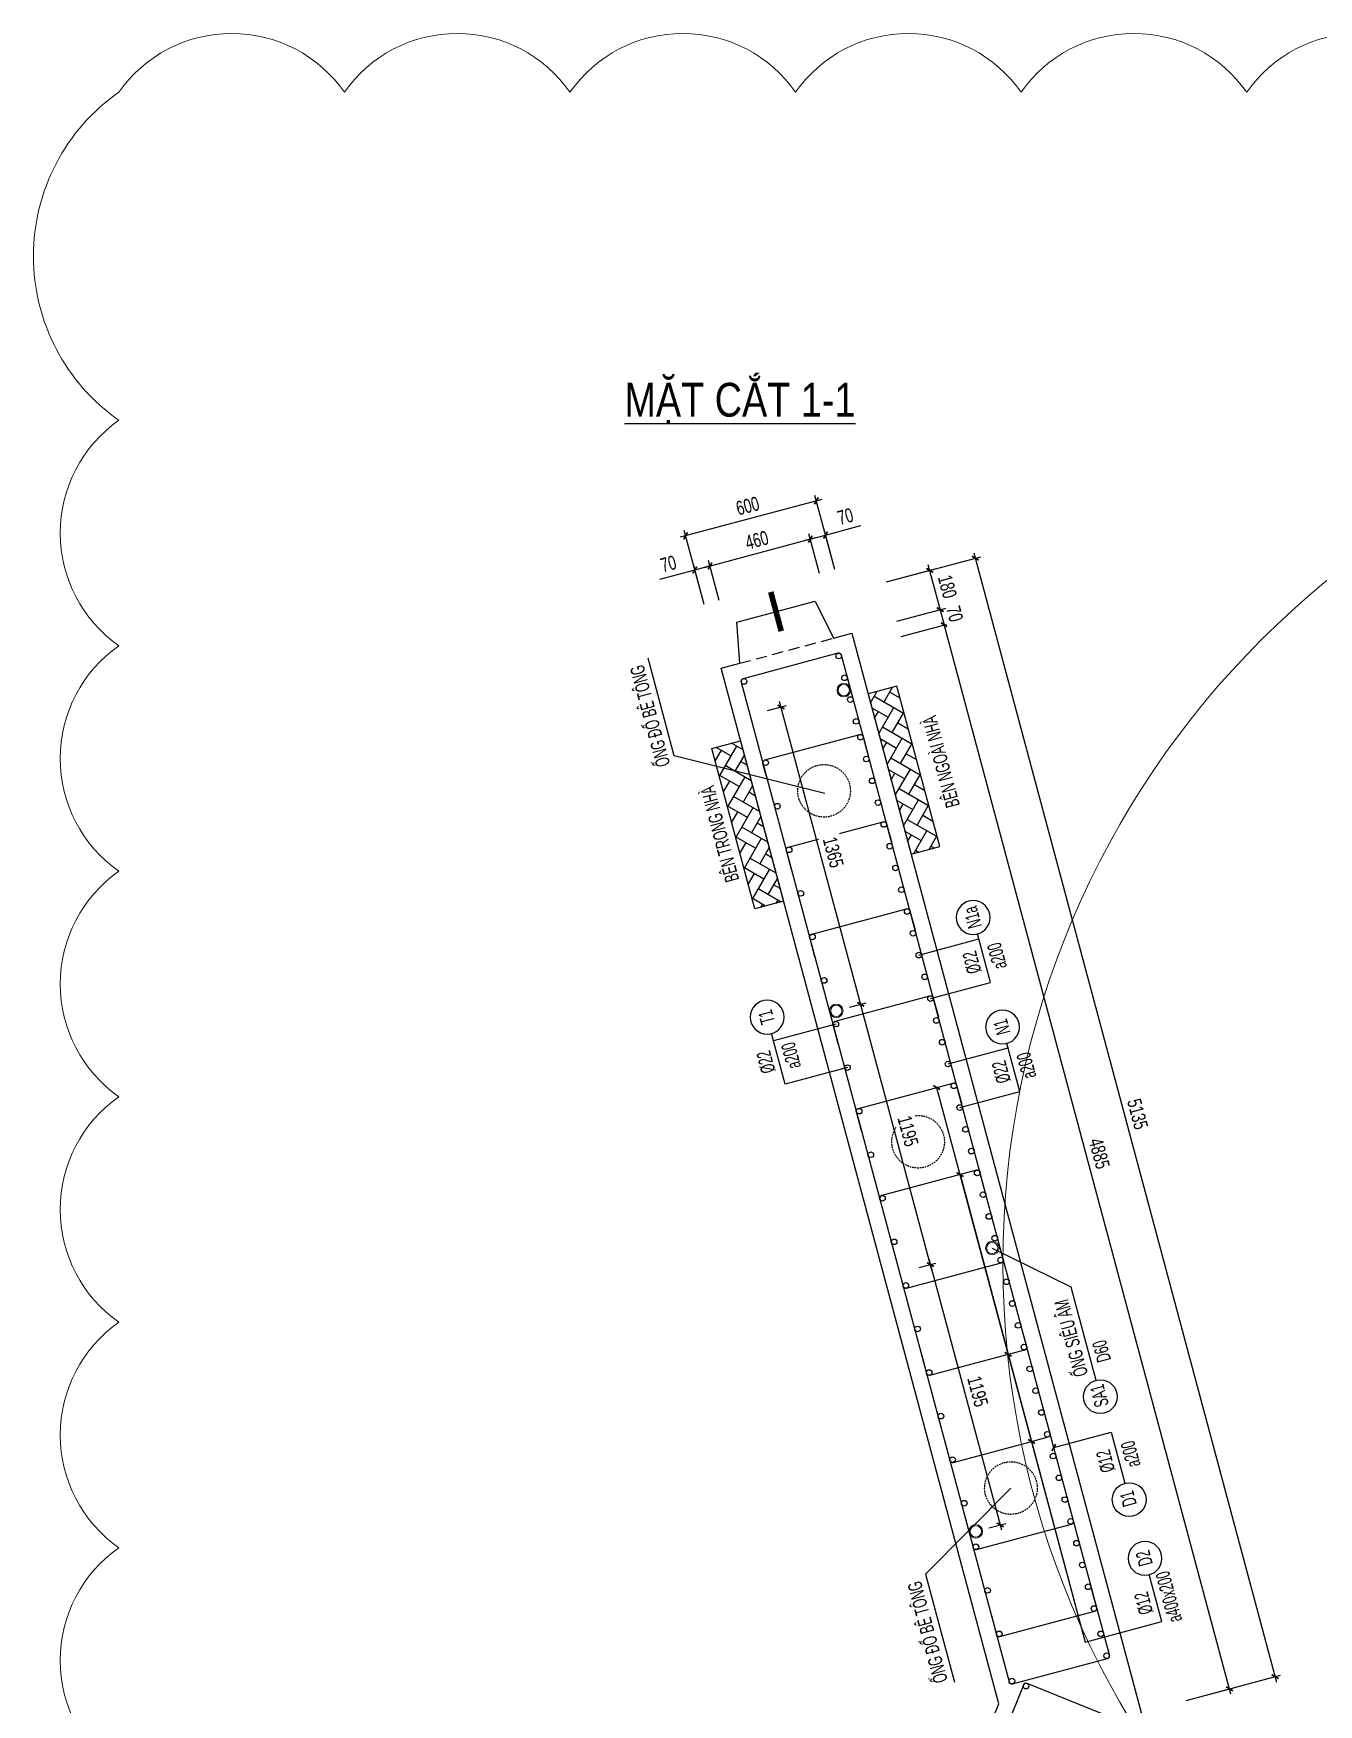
# Model space of a CAD drawing. Header units: millimetres. Extents: x -147841 to 368790, y -162721 to 84261.
# Drawn here: x 352197 to 357895, y -95884 to -88473 of the extents above; entities that cross this region are included whole.
import ezdxf
from ezdxf.enums import TextEntityAlignment as Align

# ---------------------------------------------------------------- set-up
doc = ezdxf.new("R2010")
doc.units = ezdxf.units.MM
doc.header["$LTSCALE"] = 1000
doc.header["$MEASUREMENT"] = 0
doc.header["$PDMODE"] = 1
doc.header["$PDSIZE"] = -10
doc.linetypes.add('DASHED', pattern=[0.75, 0.5, -0.25])
doc.linetypes.add('HIDDEN', pattern=[0.375, 0.25, -0.125])
doc.layers.get('0').update_dxf_attribs({"linetype": 'CONTINUOUS', "lineweight": 18})
doc.layers.get('DEFPOINTS').update_dxf_attribs({"color": 5, "linetype": 'CONTINUOUS', "lineweight": 18})
for name, color, linetype, lineweight in [('0-THAY', 7, 'CONTINUOUS', 18), ('ccu11-Dim', 8, 'CONTINUOUS', 18), ('DIM', 8, 'CONTINUOUS', 18)]:
    doc.layers.add(name, color=color, linetype=linetype, lineweight=lineweight)
for name, color, linetype in [('ccu11-Hatch', 250, 'CONTINUOUS'), ('ccu11-Khuat', 9, 'DASHED'), ('ccu11-Manh', 8, 'CONTINUOUS'), ('ccu11-Thep', 4, 'CONTINUOUS'), ('ccu11-Thepdai', 6, 'CONTINUOUS'), ('KC-Cotthep', 8, 'CONTINUOUS'), ('KC-Dim', 8, 'CONTINUOUS'), ('KC-Text', 31, 'CONTINUOUS'), ('KC-Thay', 7, 'CONTINUOUS')]:
    doc.layers.add(name, color=color, linetype=linetype)
doc.styles.add('ARIAL', font='arial.ttf', dxfattribs={"width": 0.7})
doc.styles.add('ccu11-dim', font='vnsimli.shx', dxfattribs={"width": 0.65, "bigfont": 'bigfont.shx'})
doc.dimstyles.new('2.5-25', dxfattribs={"dimscale": 25, "dimtxt": 2.5, "dimasz": 1, "dimexe": 1, "dimexo": 2, "dimgap": 1, "dimtad": 1, "dimdec": 1, "dimrnd": 5, "dimdsep": 46, "dimtxsty": 'ARIAL', "dimblk": 'ARCHTICK', "dimcen": -1, "dimdle": 1, "dimclrd": 256, "dimclre": 256, "dimclrt": 3, "dimadec": 0, "dimazin": 2, "dimtfac": 0.1, "dimtdec": 1, "dimtmove": 0, "dimatfit": 1, "dimldrblk": 'ARCHTICK', "dimfxl": 1, "dimtvp": 0.833333, "dimtfill": 1, "dimtolj": 1, "dimtzin": 12, "dimarcsym": 0})
doc.dimstyles.new('ccu11-100x4', dxfattribs={"dimscale": 100, "dimtxt": 2.5, "dimasz": 1, "dimexe": 1, "dimexo": 2, "dimgap": 1, "dimtad": 1, "dimdec": 0, "dimlfac": 0.25, "dimdsep": 46, "dimtxsty": 'ccu11-dim', "dimblk": 'ARCHTICK', "dimcen": -1, "dimdle": 1, "dimclrd": 256, "dimclre": 256, "dimclrt": 31, "dimadec": 0, "dimazin": 2, "dimtfac": 0.1, "dimtdec": 0, "dimtmove": 0, "dimatfit": 1, "dimldrblk": 'ARCHTICK', "dimfxl": 1, "dimtvp": 0.833333, "dimtolj": 1, "dimtzin": 12, "dimarcsym": 0})

# ---------------------------------------------------------------- blocks, each defined once
blk = doc.blocks.new('_ARCHTICK')
at = {"color": 0, "linetype": 'ByBlock', "const_width": 0.3}
blk.add_lwpolyline([(-0.5, -0.5), (0.5, 0.5)], dxfattribs=at)
blk = doc.blocks.new('*D918')
at = {"layer": 'DEFPOINTS', "color": 0, "linetype": 'ByBlock', "ltscale": 30, "transparency": 16777216}
for p in [(356235.7, -91095.2), (355995.5, -91159.6), (357259.8, -95878.1)]:
    blk.add_point(p, dxfattribs=at)
at = {"layer": 'KC-Dim', "linetype": 'ByBlock', "lineweight": -2, "ltscale": 30, "transparency": 16777216}
for p, q in [((357506.5, -95837.9), (356229.3, -91071)), ((356043.8, -91146.6), (356259.9, -91088.7)), ((357308.1, -95865.2), (357524.2, -95807.3))]:
    blk.add_line(p, q, dxfattribs=at)
at = {"layer": 'KC-Dim', "linetype": 'ByBlock', "lineweight": -2, "ltscale": 30, "transparency": 16777216, "xscale": 25, "yscale": 25, "zscale": 25}
for p, rotation in [((356235.7, -91095.2), 104.9999999995557), ((357500.1, -95813.7), 284.9999999995557)]:
    blk.add_blockref('_ARCHTICK', p, dxfattribs=dict(at, rotation=rotation))
at = {"layer": 'KC-Dim', "color": 3, "linetype": 'ByBlock', "ltscale": 30, "transparency": 16777216, "insert": (356922.9, -93439.7), "char_height": 62.5, "attachment_point": 5, "rotation": 285, "style": 'ARIAL', "bg_fill": 3, "box_fill_scale": 1.25, "bg_fill_color": 256, "bg_fill_true_color": 13158600, "bg_fill_transparency": 0}
blk.add_mtext('\\A1;4885', dxfattribs=at)
blk = doc.blocks.new('*D919')
at = {"layer": 'DEFPOINTS', "color": 0, "linetype": 'ByBlock', "ltscale": 30, "transparency": 16777216}
for p in [(355088.9, -90700.5), (355762.9, -90897.8), (355183.4, -91053)]:
    blk.add_point(p, dxfattribs=at)
at = {"layer": 'KC-Dim', "linetype": 'ByBlock', "lineweight": -2, "ltscale": 30, "transparency": 16777216}
for p, q in [((355692.6, -90538.7), (355064.7, -90707)), ((355750, -90849.5), (355662, -90521)), ((355170.4, -91004.7), (355082.4, -90676.3))]:
    blk.add_line(p, q, dxfattribs=at)
at = {"layer": 'KC-Dim', "linetype": 'ByBlock', "lineweight": -2, "ltscale": 30, "transparency": 16777216, "xscale": 25, "yscale": 25, "zscale": 25}
for p, rotation in [((355668.4, -90545.2), 14.99999999948692), ((355088.9, -90700.5), 194.9999999994869)]:
    blk.add_blockref('_ARCHTICK', p, dxfattribs=dict(at, rotation=rotation))
at = {"layer": 'KC-Dim', "color": 3, "linetype": 'ByBlock', "ltscale": 30, "transparency": 16777216, "insert": (355363.9, -90567.9), "char_height": 62.5, "attachment_point": 5, "rotation": 15, "style": 'ARIAL', "bg_fill": 3, "box_fill_scale": 1.25, "bg_fill_color": 256, "bg_fill_true_color": 13158600, "bg_fill_transparency": 0}
blk.add_mtext('\\A1;600', dxfattribs=at)
blk = doc.blocks.new('*D920')
at = {"layer": 'DEFPOINTS', "color": 0, "linetype": 'ByBlock', "ltscale": 30, "transparency": 16777216}
for p in [(355641.5, -90715.1), (355695.3, -90915.9), (355251, -91034.9)]:
    blk.add_point(p, dxfattribs=at)
at = {"layer": 'KC-Dim', "linetype": 'ByBlock', "lineweight": -2, "ltscale": 30, "transparency": 16777216}
for p, q in [((355173, -90840.6), (355665.7, -90708.6)), ((355682.4, -90867.6), (355635, -90691)), ((355238, -90986.6), (355190.7, -90810))]:
    blk.add_line(p, q, dxfattribs=at)
at = {"layer": 'KC-Dim', "linetype": 'ByBlock', "lineweight": -2, "ltscale": 30, "transparency": 16777216, "xscale": 25, "yscale": 25, "zscale": 25}
for p, rotation in [((355641.5, -90715.1), 14.99999999948692), ((355197.2, -90834.2), 194.9999999994869)]:
    blk.add_blockref('_ARCHTICK', p, dxfattribs=dict(at, rotation=rotation))
at = {"layer": 'KC-Dim', "color": 3, "linetype": 'ByBlock', "ltscale": 30, "transparency": 16777216, "insert": (355404.6, -90719.7), "char_height": 62.5, "attachment_point": 5, "rotation": 15, "style": 'ARIAL', "bg_fill": 3, "box_fill_scale": 1.25, "bg_fill_color": 256, "bg_fill_true_color": 13158600, "bg_fill_transparency": 0}
blk.add_mtext('\\A1;460', dxfattribs=at)
blk = doc.blocks.new('*D921')
at = {"layer": 'DEFPOINTS', "color": 0, "linetype": 'ByBlock', "ltscale": 30, "transparency": 16777216}
for p in [(355129.6, -90852.3), (355183.4, -91053), (355251, -91034.9)]:
    blk.add_point(p, dxfattribs=at)
at = {"layer": 'KC-Dim', "linetype": 'ByBlock', "lineweight": -2, "ltscale": 30, "transparency": 16777216}
for p, q in [((355129.6, -90852.3), (354972.9, -90894.2)), ((355170.4, -91004.7), (355123.1, -90828.1)), ((355197.2, -90834.2), (355129.6, -90852.3)), ((355238, -90986.6), (355190.7, -90810)), ((355197.2, -90834.2), (355221.3, -90827.7))]:
    blk.add_line(p, q, dxfattribs=at)
at = {"layer": 'KC-Dim', "linetype": 'ByBlock', "lineweight": -2, "ltscale": 30, "transparency": 16777216, "xscale": 25, "yscale": 25, "zscale": 25}
for p, rotation in [((355129.6, -90852.3), 14.99999999948692), ((355197.2, -90834.2), 194.9999999994869)]:
    blk.add_blockref('_ARCHTICK', p, dxfattribs=dict(at, rotation=rotation))
at = {"layer": 'KC-Dim', "color": 3, "linetype": 'ByBlock', "ltscale": 30, "transparency": 16777216, "insert": (355012.4, -90824.8), "char_height": 62.5, "attachment_point": 5, "rotation": 15, "style": 'ARIAL', "bg_fill": 3, "box_fill_scale": 1.25, "bg_fill_color": 256, "bg_fill_true_color": 13158600, "bg_fill_transparency": 0}
blk.add_mtext('\\A1;70', dxfattribs=at)
blk = doc.blocks.new('*D922')
at = {"layer": 'DEFPOINTS', "color": 0, "linetype": 'ByBlock', "ltscale": 30, "transparency": 16777216}
for p in [(355695.3, -90915.9), (355762.9, -90897.8)]:
    blk.add_point(p, dxfattribs=at)
at = {"layer": 'KC-Dim', "linetype": 'ByBlock', "lineweight": -2, "ltscale": 30, "transparency": 16777216}
for p, q in [((355682.4, -90867.6), (355635, -90691)), ((355641.5, -90715.1), (355709.1, -90697)), ((355750, -90849.5), (355702.7, -90672.8)), ((355709.1, -90697), (355865.8, -90655)), ((355641.5, -90715.1), (355617.4, -90721.6))]:
    blk.add_line(p, q, dxfattribs=at)
at = {"layer": 'KC-Dim', "linetype": 'ByBlock', "lineweight": -2, "ltscale": 30, "transparency": 16777216, "xscale": 25, "yscale": 25, "zscale": 25}
for p, rotation in [((355641.5, -90715.1), 14.99999999948692), ((355709.1, -90697), 194.9999999994869)]:
    blk.add_blockref('_ARCHTICK', p, dxfattribs=dict(at, rotation=rotation))
at = {"layer": 'KC-Dim', "color": 3, "linetype": 'ByBlock', "ltscale": 30, "transparency": 16777216, "insert": (355796.9, -90614.6), "char_height": 62.5, "attachment_point": 5, "rotation": 15, "style": 'ARIAL', "bg_fill": 3, "box_fill_scale": 1.25, "bg_fill_color": 256, "bg_fill_true_color": 13158600, "bg_fill_transparency": 0}
blk.add_mtext('\\A1;70', dxfattribs=at)
at = {"layer": 'DEFPOINTS', "color": 0, "linetype": 'ByBlock', "ltscale": 30, "transparency": 16777216}
blk.add_point((355709.1, -90697), dxfattribs=at)
blk = doc.blocks.new('att_thep_2')
blk.add_circle((-300, 0), 300)
at = {"color": 3, "style": 'ARIAL', "width": 0.6}
blk.add_attdef('DK', text='', height=250, dxfattribs=at).set_placement((467, 105), align=Align.CENTER)
at = {"color": 31, "style": 'ARIAL', "width": 0.6}
blk.add_attdef('SH', text='', height=250, dxfattribs=at).set_placement((-281, -111), align=Align.CENTER)
at = {"color": 2, "style": 'ARIAL', "width": 0.6}
blk.add_attdef('KC', text='', height=250, dxfattribs=at).set_placement((472, -355), align=Align.CENTER)
blk = doc.blocks.new('*D923')
at = {"layer": 'DEFPOINTS', "color": 0, "ltscale": 3000, "transparency": 16777216}
for p in [(355977.4, -91091.9), (355995.5, -91159.6)]:
    blk.add_point(p, dxfattribs=at)
at = {"layer": 'KC-Dim', "lineweight": -2, "ltscale": 3000, "transparency": 16777216}
for p, q in [((356242.2, -91119.3), (356211.2, -91003.4)), ((356025.7, -91079), (356241.8, -91021.1)), ((356043.8, -91146.6), (356259.9, -91088.7))]:
    blk.add_line(p, q, dxfattribs=at)
at = {"layer": 'KC-Dim', "lineweight": -2, "ltscale": 3000, "transparency": 16777216, "xscale": 25, "yscale": 25, "zscale": 25}
for p, rotation in [((356217.6, -91027.6), 104.9999999995557), ((356235.7, -91095.2), 284.9999999995557)]:
    blk.add_blockref('_ARCHTICK', p, dxfattribs=dict(at, rotation=rotation))
at = {"layer": 'KC-Dim', "color": 3, "ltscale": 3000, "transparency": 16777216, "insert": (356281.7, -91046.6), "char_height": 62.5, "attachment_point": 5, "rotation": 285, "style": 'ARIAL', "bg_fill": 3, "box_fill_scale": 1.25, "bg_fill_color": 256, "bg_fill_true_color": 13158600, "bg_fill_transparency": 0}
blk.add_mtext('\\A1;70', dxfattribs=at)
at = {"layer": 'DEFPOINTS', "color": 0, "ltscale": 3000, "transparency": 16777216}
blk.add_point((356217.6, -91027.6), dxfattribs=at)
blk = doc.blocks.new('*D924')
at = {"layer": 'DEFPOINTS', "color": 0, "ltscale": 3000, "transparency": 16777216}
for p in [(355930.8, -90918.1), (355977.4, -91091.9)]:
    blk.add_point(p, dxfattribs=at)
at = {"layer": 'KC-Dim', "lineweight": -2, "ltscale": 3000, "transparency": 16777216}
for p, q in [((355979.1, -90905.1), (356195.2, -90847.2)), ((356224.1, -91051.7), (356164.6, -90829.6)), ((356025.7, -91079), (356241.8, -91021.1))]:
    blk.add_line(p, q, dxfattribs=at)
at = {"layer": 'KC-Dim', "color": 3, "ltscale": 3000, "transparency": 16777216, "insert": (356249.3, -90925.9), "char_height": 62.5, "attachment_point": 5, "rotation": 285, "style": 'ARIAL', "bg_fill": 3, "box_fill_scale": 1.25, "bg_fill_color": 256, "bg_fill_true_color": 13158600, "bg_fill_transparency": 0}
blk.add_mtext('\\A1;180', dxfattribs=at)
at = {"layer": 'DEFPOINTS', "color": 0, "ltscale": 3000, "transparency": 16777216}
blk.add_point((356171, -90853.7), dxfattribs=at)
at = {"layer": 'KC-Dim', "lineweight": -2, "ltscale": 3000, "transparency": 16777216, "xscale": 25, "yscale": 25, "zscale": 25}
for p, rotation in [((356171, -90853.7), 104.9999999995557), ((356217.6, -91027.6), 284.9999999995557)]:
    blk.add_blockref('_ARCHTICK', p, dxfattribs=dict(at, rotation=rotation))
blk = doc.blocks.new('*U905')
at = {"layer": 'ccu11-Thepdai', "flags": 128}
blk.add_lwpolyline([(-50, 230), (37.5, 230, -0.414214), (50, 217.5), (50, -114.4), (50, -217.5, -0.414214), (37.5, -230), (-50, -230)], format="xyb", dxfattribs=at)
blk = doc.blocks.new('*U906')
at = {"layer": 'DIM', "color": 0, "linetype": 'ByBlock', "lineweight": -2, "transparency": 16777216}
for p in [(0, 0), (400, 0), (800, 0), (1200, 0), (1600, 0)]:
    blk.add_blockref('*U905', p, dxfattribs=at)
blk = doc.blocks.new('*D925')
at = {"layer": 'DEFPOINTS', "color": 0, "linetype": 'ByBlock', "ltscale": 30, "transparency": 16777216}
for p in [(356076.1, -93958.6), (356174.3, -93932.3), (356385.4, -95112.9)]:
    blk.add_point(p, dxfattribs=at)
at = {"layer": 'KC-Dim', "linetype": 'ByBlock', "lineweight": -2, "ltscale": 30, "transparency": 16777216}
for p, q in [((356124.4, -93945.7), (356198.4, -93925.8)), ((356490, -95110.7), (356167.8, -93908.1)), ((356433.7, -95099.9), (356507.7, -95080.1))]:
    blk.add_line(p, q, dxfattribs=at)
at = {"layer": 'KC-Dim', "linetype": 'ByBlock', "lineweight": -2, "ltscale": 30, "transparency": 16777216, "xscale": 25, "yscale": 25, "zscale": 25}
for p, rotation in [((356174.3, -93932.3), 104.9999999995557), ((356483.6, -95086.6), 284.9999999995557)]:
    blk.add_blockref('_ARCHTICK', p, dxfattribs=dict(at, rotation=rotation))
at = {"layer": 'KC-Dim', "color": 3, "linetype": 'ByBlock', "ltscale": 30, "transparency": 16777216, "insert": (356383.9, -94494.7), "char_height": 62.5, "attachment_point": 5, "rotation": 285, "style": 'ARIAL', "bg_fill": 3, "box_fill_scale": 1.25, "bg_fill_color": 256, "bg_fill_true_color": 13158600, "bg_fill_transparency": 0}
blk.add_mtext('\\A1;1195', dxfattribs=at)
blk = doc.blocks.new('*D926')
at = {"layer": 'DEFPOINTS', "color": 0, "linetype": 'ByBlock', "ltscale": 30, "transparency": 16777216}
for p in [(355865, -92778), (355766.8, -92804.3), (356076.1, -93958.6)]:
    blk.add_point(p, dxfattribs=at)
at = {"layer": 'KC-Dim', "linetype": 'ByBlock', "lineweight": -2, "ltscale": 30, "transparency": 16777216}
for p, q in [((355815.1, -92791.4), (355889.1, -92771.5)), ((356180.8, -93956.4), (355858.5, -92753.9)), ((356124.4, -93945.7), (356198.4, -93925.8))]:
    blk.add_line(p, q, dxfattribs=at)
at = {"layer": 'KC-Dim', "linetype": 'ByBlock', "lineweight": -2, "ltscale": 30, "transparency": 16777216, "xscale": 25, "yscale": 25, "zscale": 25}
for p, rotation in [((355865, -92778), 104.9999999995557), ((356174.3, -93932.3), 284.9999999995557)]:
    blk.add_blockref('_ARCHTICK', p, dxfattribs=dict(at, rotation=rotation))
at = {"layer": 'KC-Dim', "color": 3, "linetype": 'ByBlock', "ltscale": 30, "transparency": 16777216, "insert": (356074.6, -93340.4), "char_height": 62.5, "attachment_point": 5, "rotation": 285, "style": 'ARIAL', "bg_fill": 3, "box_fill_scale": 1.25, "bg_fill_color": 256, "bg_fill_true_color": 13158600, "bg_fill_transparency": 0}
blk.add_mtext('\\A1;1195', dxfattribs=at)
blk = doc.blocks.new('*D927')
at = {"layer": 'DEFPOINTS', "color": 0, "linetype": 'ByBlock', "ltscale": 30, "transparency": 16777216}
for p in [(355403.6, -91488.5), (355511.7, -91459.5), (355766.8, -92804.3)]:
    blk.add_point(p, dxfattribs=at)
at = {"layer": 'KC-Dim', "linetype": 'ByBlock', "lineweight": -2, "ltscale": 30, "transparency": 16777216}
for p, q in [((355871.5, -92802.2), (355505.2, -91435.4)), ((355451.9, -91475.6), (355535.9, -91453)), ((355815.1, -92791.4), (355889.1, -92771.5))]:
    blk.add_line(p, q, dxfattribs=at)
at = {"layer": 'KC-Dim', "linetype": 'ByBlock', "lineweight": -2, "ltscale": 30, "transparency": 16777216, "xscale": 25, "yscale": 25, "zscale": 25}
for p, rotation in [((355511.7, -91459.5), 104.9999999995557), ((355865, -92778), 284.9999999995557)]:
    blk.add_blockref('_ARCHTICK', p, dxfattribs=dict(at, rotation=rotation))
at = {"layer": 'KC-Dim', "color": 3, "linetype": 'ByBlock', "ltscale": 30, "transparency": 16777216, "insert": (355743.3, -92104), "char_height": 62.5, "attachment_point": 5, "rotation": 285, "style": 'ARIAL', "bg_fill": 3, "box_fill_scale": 1.25, "bg_fill_color": 256, "bg_fill_true_color": 13158600, "bg_fill_transparency": 0}
blk.add_mtext('\\A1;1365', dxfattribs=at)
blk = doc.blocks.new('A$C260038B3')
at = {"layer": '0-THAY', "linetype": 'Continuous'}
for radius in [120, 100]:
    blk.add_circle((0, 0), radius, dxfattribs=at)
blk = doc.blocks.new('*U928')
at = {"layer": 'ccu11-Thep'}
blk.add_circle((0, 0), 12.5, dxfattribs=at)
blk = doc.blocks.new('*U929')
at = {"layer": 'KC-Dim', "color": 0, "linetype": 'ByBlock', "lineweight": -2, "transparency": 16777216}
for p in [(-1035.3, 3863.7), (-1009.4, 3767.1), (-983.5, 3670.5), (-957.6, 3573.9), (-931.7, 3477.3), (-905.9, 3380.7), (-880, 3284.1), (-854.1, 3187.6), (-828.2, 3091), (-802.3, 2994.4), (-776.5, 2897.8), (-750.6, 2801.2), (-724.7, 2704.6), (-698.8, 2608), (-672.9, 2511.4), (-647, 2414.8), (-621.2, 2318.2), (-595.3, 2221.6), (-569.4, 2125), (-543.5, 2028.4), (-517.6, 1931.9), (-491.8, 1835.3), (-465.9, 1738.7), (-440, 1642.1), (-414.1, 1545.5), (-388.2, 1448.9), (-362.3, 1352.3), (-336.5, 1255.7), (-310.6, 1159.1), (-284.7, 1062.5), (-258.8, 965.9), (-232.9, 869.3), (-207.1, 772.7), (-181.2, 676.1), (-155.3, 579.6), (-129.4, 483), (-103.5, 386.4), (-77.6, 289.8), (-51.8, 193.2), (-25.9, 96.6), (0, 0)]:
    blk.add_blockref('*U928', p, dxfattribs=at)
blk = doc.blocks.new('*U930')
at = {"layer": 'ccu11-Thep'}
blk.add_circle((0, 0), 12.5, dxfattribs=at)
blk = doc.blocks.new('*U931')
at = {"layer": 'KC-Dim', "color": 0, "linetype": 'ByBlock', "lineweight": -2, "transparency": 16777216}
for p in [(-1035.3, 3863.7), (-983.5, 3670.5), (-931.7, 3477.3), (-880, 3284.1), (-828.2, 3091), (-776.5, 2897.8), (-724.7, 2704.6), (-672.9, 2511.4), (-621.2, 2318.2), (-569.4, 2125), (-517.6, 1931.9), (-465.9, 1738.7), (-414.1, 1545.5), (-362.3, 1352.3), (-310.6, 1159.1), (-258.8, 965.9), (-207.1, 772.7), (-155.3, 579.6), (-103.5, 386.4), (-51.8, 193.2), (0, 0)]:
    blk.add_blockref('*U930', p, dxfattribs=at)
blk = doc.blocks.new('*D932')
at = {"layer": 'DEFPOINTS', "color": 0, "linetype": 'ByBlock', "ltscale": 30, "transparency": 16777216}
for p in [(355930.8, -90918.1), (357702.2, -95759.6), (357259.8, -95878.1)]:
    blk.add_point(p, dxfattribs=at)
at = {"layer": 'KC-Dim', "linetype": 'ByBlock', "lineweight": -2, "ltscale": 30, "transparency": 16777216}
for p, q in [((356366.7, -90775.4), (357708.7, -95783.7)), ((355979.1, -90905.1), (356397.4, -90793.1)), ((357308.1, -95865.2), (357726.4, -95753.1))]:
    blk.add_line(p, q, dxfattribs=at)
at = {"layer": 'KC-Dim', "linetype": 'ByBlock', "lineweight": -2, "ltscale": 30, "transparency": 16777216, "xscale": 25, "yscale": 25, "zscale": 25}
for p, rotation in [((356373.2, -90799.5), 105.0000000000014), ((357702.2, -95759.6), 285.0000000000014)]:
    blk.add_blockref('_ARCHTICK', p, dxfattribs=dict(at, rotation=rotation))
at = {"layer": 'KC-Dim', "color": 3, "linetype": 'ByBlock', "ltscale": 30, "transparency": 16777216, "insert": (357092.7, -93264.8), "char_height": 62.5, "attachment_point": 5, "rotation": 285, "style": 'ARIAL', "bg_fill": 3, "box_fill_scale": 1.25, "bg_fill_color": 256, "bg_fill_true_color": 13158600, "bg_fill_transparency": 0}
blk.add_mtext('\\A1;5135', dxfattribs=at)

msp = doc.modelspace()

# ---------------------------------------------------------------- linework, layer by layer
at = {"layer": 'ccu11-Khuat', "ltscale": 0.1}
msp.add_line((355328.38, -91265.84), (355743.73, -91154.55), dxfattribs=at)
at = {"layer": 'ccu11-Thep', "const_width": 25}
msp.add_lwpolyline([(355512.76, -91123.26), (355466.17, -90949.39)], dxfattribs=at)
at = {"layer": 'ccu11-Thep'}
for centre in [(355767.49, -91233.59), (355347.32, -91346.18), (355793.38, -91330.18), (356955.35, -95666.72), (356597.71, -95801.54)]:
    msp.add_circle(centre, 12.5, dxfattribs=at)
at = {"layer": 'ccu11-Thep', "linetype": 'HIDDEN', "ltscale": 0.03}
msp.add_circle((355702.47, -91831.28), 116.6, dxfattribs=at)
at = {"layer": 'ccu11-Thepdai'}
for points in [[(356967.42, -95663.49), (356393.74, -93522.5, 0.4142136), (356378.44, -93513.66), (355958.26, -93626.24, 0.4142136), (355949.42, -93641.55), (356523.1, -95782.55, 0.4142136), (356538.41, -95791.38), (356958.58, -95678.8, 0.4142136)], [(356129.49, -98152.5), (357012.56, -95969.34, 0.4142136), (357005.65, -95953.06), (356602.4, -95789.95, 0.4142136), (356586.12, -95796.85), (355703.05, -97980.01, 0.4142136), (355709.95, -97996.29), (356113.21, -98159.4, 0.4142136)]]:
    msp.add_lwpolyline(points, format="xyb", close=True, dxfattribs=at)
at = {"layer": 'KC-Thay', "flags": 128}
msp.add_lwpolyline([(357108.38, -95919.11), (356058.45, -98514.8), (355979.65, -98482.93), (356014.7, -98302.94), (355680.97, -98167.95), (355581.03, -98321.69), (355502.23, -98289.82), (356476.83, -95880.35), (355246.27, -91287.84), (355328.38, -91265.84), (355315.6, -91082.91), (355663.33, -90989.74), (355743.73, -91154.55), (355825.83, -91132.55), (357108.38, -95919.11)], dxfattribs=at)

# ---------------------------------------------------------------- texts
at = {"layer": 'KC-Text', "color": 1, "style": 'ARIAL', "width": 0.8}
msp.add_text('%%UMẶT CẮT 1-1', height=150, dxfattribs=at).set_placement((355329.64, -90172.02), align=Align.CENTER)
at = {"layer": 'KC-Text', "color": 1, "style": 'ARIAL', "width": 0.6}
msp.add_text('ỐNG ĐỔ BÊ TÔNG', height=62.5, rotation=105, dxfattribs=at).set_placement((355021.05, -91715.19, 242.3))
msp.add_text('BÊN TRONG NHÀ', height=62.5, rotation=105, dxfattribs=at).set_placement((355270.68, -92014.72), align=Align.CENTER)

# ---------------------------------------------------------------- next in the draw order: dimensions: what is measured, and where the dimension line sits
at = {"layer": 'KC-Dim', "linetype": 'ByBlock', "ltscale": 30}
for base, p1, p2, angle, picture, middle in [((355088.89, -90700.48), (355762.92, -90897.75), (355183.36, -91053.04), 195, '*D919', (355363.94, -90567.86)), ((356235.75, -91095.18), (357259.83, -95878.1), (355995.5, -91159.55), 105, '*D918', (356922.88, -93439.72))]:
    dim = msp.add_linear_dim(base=base, p1=p1, p2=p2, angle=angle, dimstyle='2.5-25', dxfattribs=at)
    dim.commit()
    dim.dimension.update_dxf_attribs({"geometry": picture, "text_midpoint": middle})

# ---------------------------------------------------------------- next in the draw order: linework, layer by layer
at = {"layer": 'ccu11-Manh'}
msp.add_lwpolyline([(356531, -94923.38), (356152.59, -95305.22), (356281.1, -95784.84)], dxfattribs=at)
at = {"layer": 'ccu11-Thep', "linetype": 'HIDDEN', "ltscale": 0.03}
for centre in [(356119.49, -93387.61, -242.3), (356531, -94923.38)]:
    msp.add_circle(centre, 116.6, dxfattribs=at)
at = {"layer": 'ccu11-Thep'}
for centre in [(356929.47, -95570.13), (356535.17, -95779.31)]:
    msp.add_circle(centre, 12.5, dxfattribs=at)
at = {"layer": 'ccu11-Thepdai'}
msp.add_lwpolyline([(356497.27, -93908.87), (355779.57, -91230.35, 0.4142136), (355764.26, -91221.52), (355344.08, -91334.1, 0.4142136), (355335.24, -91349.41), (356052.95, -94027.92, 0.4142136), (356068.26, -94036.76), (356488.43, -93924.18, 0.4142136)], format="xyb", close=True, dxfattribs=at)
at = {"layer": 'ccu11-Thepdai', "flags": 128}
for points in [[(356133.83, -94329.78), (356156.47, -94414.29, 0.4142136), (356171.78, -94423.13), (356492.4, -94337.22), (356591.96, -94310.55, 0.4142136), (356600.8, -94295.24), (356578.15, -94210.72)], [(356237.36, -94716.15), (356260, -94800.66, 0.4142136), (356275.31, -94809.5), (356595.93, -94723.59), (356695.49, -94696.92, 0.4142136), (356704.33, -94681.61), (356681.68, -94597.09)], [(356340.88, -95102.52), (356363.53, -95187.03, 0.4142136), (356378.84, -95195.87), (356699.45, -95109.96), (356799.02, -95083.29, 0.4142136), (356807.86, -95067.98), (356785.21, -94983.46)], [(356444.41, -95488.89), (356467.06, -95573.4, 0.4142136), (356482.37, -95582.24), (356802.98, -95496.34), (356902.54, -95469.66, 0.4142136), (356911.38, -95454.35), (356888.74, -95369.83)]]:
    msp.add_lwpolyline(points, format="xyb", dxfattribs=at)

# ---------------------------------------------------------------- next in the draw order: block references
at = {"layer": 'DIM', "rotation": 105.0000000000014}
msp.add_blockref('*U906', (356077.76, -93231.88), dxfattribs=at)
at = {"layer": 'KC-Cotthep'}
ref = msp.add_blockref('att_thep_2', (356907.97, -94445.63), dxfattribs=dict(at, xscale=0.25, yscale=0.25, zscale=0.25, rotation=105.0000000000014))
ref.add_attrib('KC', 'D60', dxfattribs={"layer": '0', "color": 2, "height": 62.5, "rotation": 105, "style": 'ARIAL', "width": 0.6}).set_placement((356963.24, -94308.69), align=Align.CENTER)
ref.add_attrib('DK', 'ỐNG SIÊU ÂM', dxfattribs={"layer": '0', "color": 15, "height": 62.5, "rotation": 105, "style": 'ARIAL', "width": 0.6}).set_placement((356828.41, -94250.51), align=Align.CENTER)
ref.add_attrib('SH', 'SA1', dxfattribs={"layer": '0', "color": 31, "height": 62.5, "rotation": 105, "style": 'ARIAL', "width": 0.6}).set_placement((356953.07, -94506.27), align=Align.CENTER)
ref = msp.add_blockref('att_thep_2', (357036.09, -94902.17), dxfattribs=dict(at, xscale=0.25, yscale=0.25, zscale=0.25, rotation=105.0000000000014))
ref.add_attrib('KC', 'a200', dxfattribs={"layer": '0', "color": 2, "height": 62.5, "rotation": 105, "style": 'ARIAL', "width": 0.6}).set_placement((357091.36, -94765.23), align=Align.CENTER)
ref.add_attrib('DK', '%%C12', dxfattribs={"layer": '0', "color": 215, "height": 62.5, "rotation": 105, "style": 'ARIAL', "width": 0.6}).set_placement((356980.45, -94796.32), align=Align.CENTER)
ref.add_attrib('SH', 'D1', dxfattribs={"layer": '0', "color": 31, "height": 62.5, "rotation": 105, "style": 'ARIAL', "width": 0.6}).set_placement((357081.19, -94962.81), align=Align.CENTER)
ref = msp.add_blockref('att_thep_2', (357144.69, -95307.47), dxfattribs=dict(at, xscale=-0.25, yscale=0.25, zscale=0.25, rotation=105.0000000000014))
ref.add_attrib('KC', 'a400x200', dxfattribs={"layer": '0', "color": 2, "height": 62.5, "rotation": 105, "style": 'ARIAL', "width": 0.6}).set_placement((357260.86, -95397.83), align=Align.CENTER)
ref.add_attrib('DK', '%%C12', dxfattribs={"layer": '0', "color": 215, "height": 62.5, "rotation": 105, "style": 'ARIAL', "width": 0.6}).set_placement((357149.26, -95426.34), align=Align.CENTER)
ref.add_attrib('SH', 'D2', dxfattribs={"layer": '0', "color": 31, "height": 62.5, "rotation": 105, "style": 'ARIAL', "width": 0.6}).set_placement((357151.99, -95227.01), align=Align.CENTER)

# ---------------------------------------------------------------- next in the draw order: texts
at = {"layer": 'KC-Text', "color": 1, "style": 'ARIAL', "width": 0.6}
msp.add_text('ỐNG ĐỔ BÊ TÔNG', height=62.5, rotation=105, dxfattribs=at).set_placement((356251.27, -95777.88))

# ---------------------------------------------------------------- next in the draw order: dimensions: what is measured, and where the dimension line sits
at = {"layer": 'KC-Dim', "linetype": 'ByBlock', "ltscale": 30}
dim = msp.add_linear_dim(base=(355641.51, -90715.1), p1=(355250.98, -91034.93), p2=(355695.3, -90915.87), angle=195, dimstyle='2.5-25', dxfattribs=at)
dim.commit()
dim.dimension.update_dxf_attribs({"geometry": '*D920', "text_midpoint": (355404.61, -90719.66)})
at = {"layer": 'KC-Dim', "ltscale": 3000}
dim = msp.add_linear_dim(base=(356217.63, -91027.57), p1=(355995.5, -91159.55), p2=(355977.39, -91091.94), angle=105, dimstyle='2.5-25', dxfattribs=at)
dim.commit()
dim.dimension.update_dxf_attribs({"geometry": '*D923', "text_midpoint": (356226.69, -91061.37), "dimtype": 160})

# ---------------------------------------------------------------- next in the draw order: leaders
at = {"layer": 'ccu11-Manh', "ltscale": 3000}
for points, override in [([(356201.69, -93146.91), (356860.68, -95606.26), (357200.36, -95515.24)], {"dimasz": 0.25, "dimtad": 0}), ([(356305.22, -93533.28), (356860.68, -95606.26), (357200.36, -95515.24)], {"dimasz": 0.25, "dimtad": 0}), ([(356518.75, -94330.16), (356860.68, -95606.26), (357200.36, -95515.24)], {"dimasz": 0.25, "dimtad": 0}), ([(356622.27, -94716.53), (356860.68, -95606.26), (357200.36, -95515.24)], {"dimasz": 0.25, "dimgap": 1, "dimtad": 0}), ([(356720.96, -94743.68), (356975.36, -94675.51), (357036.09, -94902.17)], {"dimasz": 0.25, "dimtad": 0})]:
    msp.add_leader(points, dimstyle='ccu11-100x4', override=override, dxfattribs=at)
at = {"layer": 'ccu11-Manh', "ltscale": 10}
for points in [[(356448.37, -93858.85), (356796.87, -94030.97), (356907.97, -94445.63)], [(356860.68, -95606.26), (357200.36, -95515.24), (357144.38, -95306.3)]]:
    msp.add_leader(points, dimstyle='ccu11-100x4', override={"dimgap": 1, "dimtad": 0, "dimldrblk": 'None'}, dxfattribs=at)

# ---------------------------------------------------------------- next in the draw order: linework, layer by layer
at = {"layer": 'KC-Thay', "flags": 128}
msp.add_lwpolyline([(355328.38, -91265.84), (355315.6, -91082.91), (355663.33, -90989.74), (355743.73, -91154.55)], dxfattribs=at)

# ---------------------------------------------------------------- next in the draw order: dimensions: what is measured, and where the dimension line sits
at = {"layer": 'KC-Dim', "linetype": 'ByBlock', "ltscale": 30}
for base, p1, p2, angle, picture, middle in [((355709.12, -90696.99), (355695.3, -90915.87), (355762.92, -90897.75), 195, '*D922', (355796.86, -90614.56)), ((355129.57, -90852.28), (355250.98, -91034.93), (355183.36, -91053.04), 195, '*D921', (355012.37, -90824.76)), ((356174.29, -93932.29), (356385.36, -95112.89), (356076.07, -93958.61), 105, '*D925', (356383.91, -94494.7))]:
    dim = msp.add_linear_dim(base=base, p1=p1, p2=p2, angle=angle, dimstyle='2.5-25', dxfattribs=at)
    dim.commit()
    dim.dimension.update_dxf_attribs({"geometry": picture, "text_midpoint": middle})
at = {"layer": 'KC-Dim', "ltscale": 3000}
dim = msp.add_linear_dim(base=(356171.04, -90853.7), p1=(355977.39, -91091.94), p2=(355930.8, -90918.07), angle=105, dimstyle='2.5-25', override={"dimtmove": 1}, dxfattribs=at)
dim.commit()
dim.dimension.update_dxf_attribs({"geometry": '*D924', "text_midpoint": (356194.34, -90940.63), "dimtype": 160})

# ---------------------------------------------------------------- next in the draw order: block references
at = {"layer": 'ccu11-Dim', "ltscale": 3000, "xscale": 0.25, "yscale": 0.25, "zscale": 0.25, "rotation": 105.0000000000014}
for p in [(356448.37, -93858.85), (356375.43, -95115.55)]:
    msp.add_blockref('A$C260038B3', p, dxfattribs=at)

# ---------------------------------------------------------------- next in the draw order: dimensions: what is measured, and where the dimension line sits
at = {"layer": 'KC-Dim', "linetype": 'ByBlock', "ltscale": 30}
dim = msp.add_linear_dim(base=(355865, -92778.01), p1=(356076.07, -93958.61), p2=(355766.78, -92804.33), angle=105, dimstyle='2.5-25', dxfattribs=at)
dim.commit()
dim.dimension.update_dxf_attribs({"geometry": '*D926', "text_midpoint": (356074.62, -93340.42)})

# ---------------------------------------------------------------- next in the draw order: dimensions: what is measured, and where the dimension line sits
dim = msp.add_linear_dim(base=(355511.71, -91459.52), p1=(355766.78, -92804.33), p2=(355403.57, -91488.5), angle=105, dimstyle='2.5-25', dxfattribs=at)
dim.commit()
dim.dimension.update_dxf_attribs({"geometry": '*D927', "text_midpoint": (355743.35, -92104.03)})

# ---------------------------------------------------------------- next in the draw order: leaders
at = {"layer": 'ccu11-Manh', "ltscale": 10}
for points in [[(355754.44, -92865.58), (355478.63, -92939.48), (355470.01, -92907.34)], [(355806.2, -93058.76), (355530.39, -93132.67), (355470.02, -92907.38)]]:
    msp.add_leader(points, dimstyle='ccu11-100x4', override={"dimgap": 1, "dimtad": 0, "dimldrblk": 'None'}, dxfattribs=at)

# ---------------------------------------------------------------- next in the draw order: hatches: boundary and pattern name
at = {"layer": 'ccu11-Hatch', "ltscale": 3000}
h = msp.add_hatch(dxfattribs=at)
h.set_pattern_fill('AR-HBONE', color=256, scale=12.5, angle=105, style=0)
h.set_pattern_definition([(150, (384569.64, -153961.137), (-68.30127, -18.30127), [150, -50]), (240, (384526.34, -153936.137), (-68.30127, -18.30127), [150, -50])])
h.paths.add_polyline_path([(355205.4, -91643.75), (355396.08, -92355.39), (355523.2, -92321.33), (355332.51, -91609.69)])

# ---------------------------------------------------------------- next in the draw order: linework, layer by layer
msp.add_lwpolyline([(355396.08, -92355.39), (355205.4, -91643.75), (355332.51, -91609.69), (355523.2, -92321.33)], close=True, dxfattribs=at)
at = {"layer": 'ccu11-Thep'}
for centre in [(355819.26, -91426.77), (355845.14, -91523.37)]:
    msp.add_circle(centre, 12.5, dxfattribs=at)
at = {"layer": 'KC-Dim', "ltscale": 3000, "elevation": 242.3, "flags": 128}
msp.add_lwpolyline([(355705.52, -91842.66), (355038.38, -91675.47), (354922.37, -91242.53)], dxfattribs=at)

# ---------------------------------------------------------------- next in the draw order: block references
at = {"layer": 'ccu11-Dim', "ltscale": 3000, "xscale": 0.25, "yscale": 0.25, "zscale": 0.25, "rotation": 105.0000000000014}
for p in [(355789.94, -91384.97), (355756.85, -92806.99)]:
    msp.add_blockref('A$C260038B3', p, dxfattribs=at)
at = {"layer": 'KC-Cotthep'}
ref = msp.add_blockref('att_thep_2', (355470.01, -92907.34), dxfattribs=dict(at, xscale=-0.2499999999999999, yscale=0.25, zscale=0.25, rotation=105.0000000000001))
ref.add_attrib('KC', 'a200', dxfattribs={"layer": '0', "color": 2, "height": 62.5, "rotation": 105, "style": 'ARIAL', "width": 0.6}).set_placement((355586.19, -92997.71), align=Align.CENTER)
ref.add_attrib('DK', '%%C22', dxfattribs={"layer": '0', "color": 2, "height": 62.5, "rotation": 105, "style": 'ARIAL', "width": 0.6}).set_placement((355474.65, -93026.47), align=Align.CENTER)
ref.add_attrib('SH', 'T1', dxfattribs={"layer": '0', "color": 31, "height": 62.5, "rotation": 105, "style": 'ARIAL', "width": 0.6}).set_placement((355477.26, -92826.69), align=Align.CENTER)
at = {"layer": 'KC-Dim'}
for name, p in [('*U929', (356899.31, -95457.58)), ('*U931', (356479.13, -95570.17))]:
    msp.add_blockref(name, p, dxfattribs=at)

# ---------------------------------------------------------------- next in the draw order: dimensions: what is measured, and where the dimension line sits
at = {"layer": 'KC-Dim', "linetype": 'ByBlock', "ltscale": 30}
dim = msp.add_aligned_dim(p1=(355930.8, -90918.07), p2=(357259.83, -95878.1), distance=458.01, dimstyle='2.5-25', dxfattribs=at)
dim.commit()
dim.dimension.update_dxf_attribs({"geometry": '*D932', "text_midpoint": (357092.71, -93264.81)})

# ---------------------------------------------------------------- next in the draw order: hatches: boundary and pattern name
at = {"layer": 'ccu11-Hatch', "ltscale": 3000}
h = msp.add_hatch(dxfattribs=at)
h.set_pattern_fill('AR-HBONE', color=256, scale=12.5, angle=105, style=0)
h.set_pattern_definition([(60, (361753.3, -160017.165), (68.30127, 18.30127), [150, -50]), (330, (361778.3, -159973.864), (68.30127, 18.30127), [150, -50])])
h.paths.add_polyline_path([(356024.78, -91366.6), (356215.47, -92078.25), (356088.36, -92112.31), (355897.67, -91400.66)])

# ---------------------------------------------------------------- next in the draw order: linework, layer by layer
msp.add_lwpolyline([(356215.47, -92078.25), (356024.78, -91366.6), (355897.67, -91400.66), (356088.36, -92112.31)], close=True, dxfattribs=at)
at = {"layer": 'DEFPOINTS', "color": 1, "flags": 128}
msp.add_lwpolyline([(358256.91, -99507.31, -0.5205671), (357256.91, -99507.31, -0.5205671), (356256.91, -99507.31, -0.5205671), (355256.91, -99507.31, -0.5205671), (354256.91, -99507.31, -0.5205671), (353256.91, -99507.31, -0.5205671), (352576.15, -99188.08, -0.5205671), (352576.15, -98188.08, -0.5205671), (352576.15, -97188.08, -0.5205671), (352576.15, -96188.08, -0.5205671), (352576.15, -95188.08, -0.5205671), (352576.15, -94188.08, -0.5205671), (352576.15, -93188.08, -0.5205671), (352576.15, -92188.08, -0.5205671), (352576.15, -91188.08, -0.5205671), (352576.15, -90188.08, -0.5205671), (352576.15, -88732.8, -0.5205671), (353576.15, -88732.8, -0.5205671), (354576.15, -88732.8, -0.5205671), (355576.15, -88732.8, -0.5205671), (356576.15, -88732.8, -0.5205671), (357576.15, -88732.8, -0.5205671), (358576.15, -88732.8, -0.5205671)], format="xyb", dxfattribs=at)
at = {"layer": 'DEFPOINTS', "ltscale": 3000}
msp.add_circle((360405.31, -93926.68), 3909.95, dxfattribs=at)

# ---------------------------------------------------------------- next in the draw order: block references
at = {"layer": 'KC-Cotthep'}
ref = msp.add_blockref('att_thep_2', (356383.18, -92465.46), dxfattribs=dict(at, xscale=-0.2499999999999999, yscale=0.25, zscale=0.25, rotation=105.0000000000001))
ref.add_attrib('KC', 'a200', dxfattribs={"layer": '0', "color": 2, "height": 62.5, "rotation": 105, "style": 'ARIAL', "width": 0.6}).set_placement((356499.35, -92555.83), align=Align.CENTER)
ref.add_attrib('DK', '%%C22', dxfattribs={"layer": '0', "color": 2, "height": 62.5, "rotation": 105, "style": 'ARIAL', "width": 0.6}).set_placement((356387.81, -92584.59), align=Align.CENTER)
ref.add_attrib('SH', 'N1a', dxfattribs={"layer": '0', "color": 31, "height": 62.5, "rotation": 105, "style": 'ARIAL', "width": 0.6}).set_placement((356390.42, -92384.81), align=Align.CENTER)
ref = msp.add_blockref('att_thep_2', (356513.36, -92951.31), dxfattribs=dict(at, xscale=-0.2499999999999999, yscale=0.25, zscale=0.25, rotation=105.0000000000001))
ref.add_attrib('KC', 'a200', dxfattribs={"layer": '0', "color": 2, "height": 62.5, "rotation": 105, "style": 'ARIAL', "width": 0.6}).set_placement((356629.53, -93041.68), align=Align.CENTER)
ref.add_attrib('DK', '%%C22', dxfattribs={"layer": '0', "color": 2, "height": 62.5, "rotation": 105, "style": 'ARIAL', "width": 0.6}).set_placement((356518, -93070.43), align=Align.CENTER)
ref.add_attrib('SH', 'N1', dxfattribs={"layer": '0', "color": 31, "height": 62.5, "rotation": 105, "style": 'ARIAL', "width": 0.6}).set_placement((356520.6, -92870.66), align=Align.CENTER)

# ---------------------------------------------------------------- next in the draw order: texts
at = {"layer": 'KC-Text', "color": 1, "style": 'ARIAL', "width": 0.6}
msp.add_text('BÊN NGOÀI NHÀ', height=62.5, rotation=105, dxfattribs=at).set_placement((356251.47, -91694.33), align=Align.CENTER)

# ---------------------------------------------------------------- next in the draw order: leaders
at = {"layer": 'ccu11-Manh', "ltscale": 10}
for points in [[(356122.85, -92559.81), (356389.32, -92488.4), (356383.17, -92465.43)], [(356174.62, -92752.99), (356441.09, -92681.59), (356383.18, -92465.46)], [(356252.26, -93042.77), (356518.73, -92971.37), (356513.35, -92951.27)], [(356304.02, -93235.95), (356570.5, -93164.55), (356513.36, -92951.31)]]:
    msp.add_leader(points, dimstyle='ccu11-100x4', override={"dimgap": 1, "dimtad": 0, "dimldrblk": 'None'}, dxfattribs=at)

doc.saveas('drawing.dxf')
